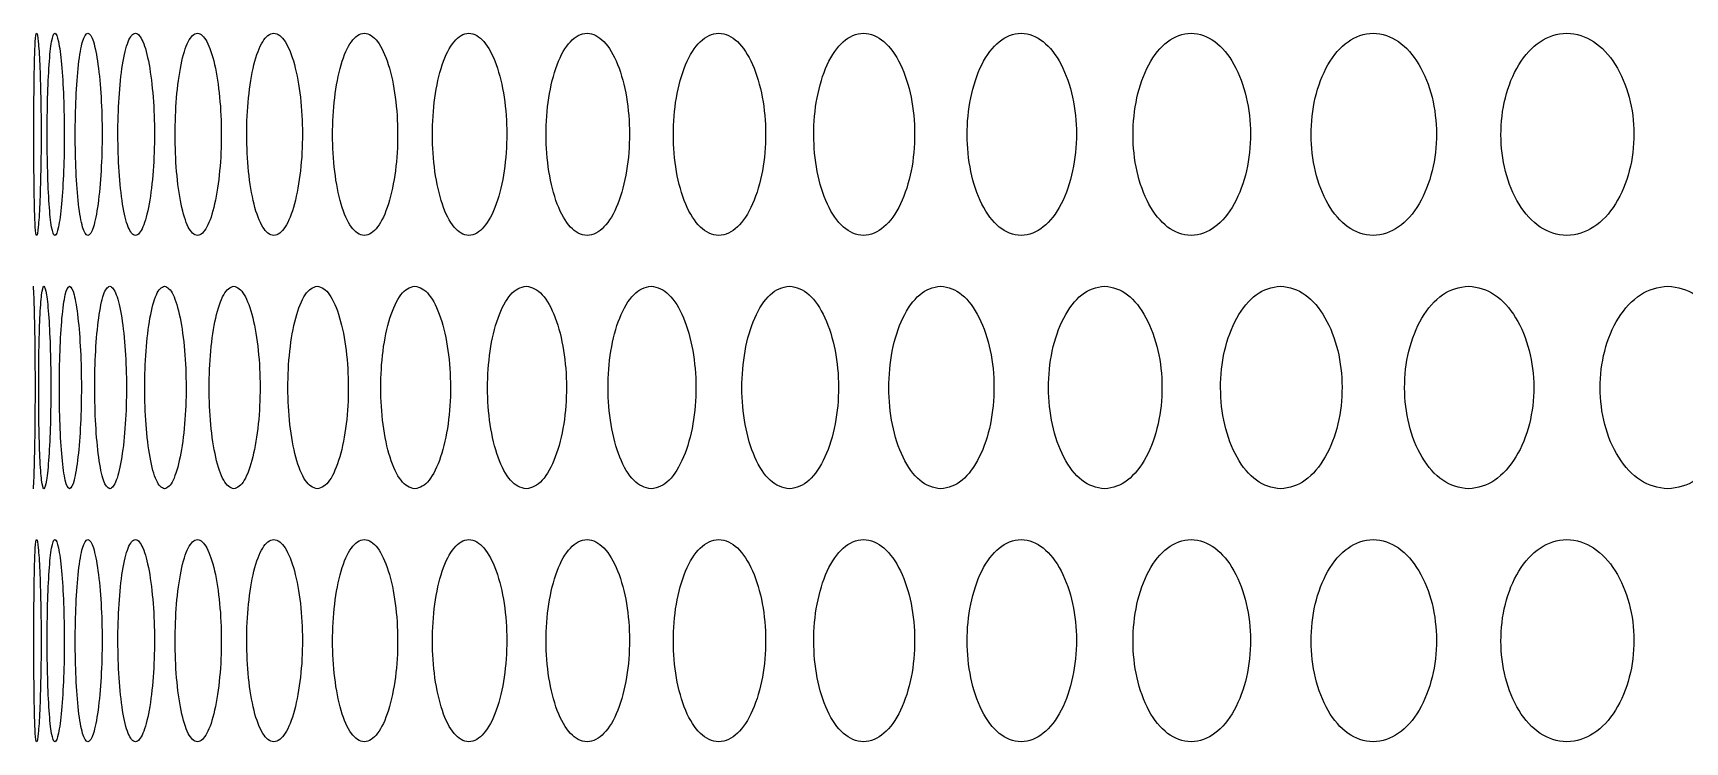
# Model space of a CAD drawing. Header units: millimetres. Extents: x 750 to 8479, y 2174 to 4333.
# Drawn here: x 1027.4 to 1092.7, y 2815.1 to 2843.1 of the extents above; entities that cross this region are included whole.
import ezdxf

# ---------------------------------------------------------------- set-up
doc = ezdxf.new("R2010")
doc.units = ezdxf.units.MM
doc.header["$LTSCALE"] = 153.67
doc.layers.add('02___PRT_ALL_AXES', color=7, linetype='CONTINUOUS')

msp = doc.modelspace()

# ---------------------------------------------------------------- linework, layer by layer
at = {"layer": '02___PRT_ALL_AXES', "color": 0, "linetype": 'Continuous'}
for points in [[(1027.5714, 2835.06591), (1027.55016, 2835.08775), (1027.51621, 2835.29974), (1027.4815, 2836.24269), (1027.46358, 2837.58256), (1027.45829, 2839.04925), (1027.46336, 2840.52312), (1027.48119, 2841.87762), (1027.51602, 2842.83075), (1027.55007, 2843.04428), (1027.5714, 2843.06591)], [(1027.5714, 2843.06591), (1027.59265, 2843.04407), (1027.63469, 2842.83209), (1027.69552, 2841.88914), (1027.73773, 2840.54927), (1027.75223, 2839.08257), (1027.73831, 2837.60871), (1027.69613, 2836.25421), (1027.63493, 2835.30107), (1027.59273, 2835.08754), (1027.5714, 2835.06591)], [(1028.29324, 2835.06591), (1028.24335, 2835.08775), (1028.15816, 2835.29974), (1028.059, 2836.24269), (1028.00051, 2837.58256), (1027.98186, 2839.04925), (1027.99975, 2840.52312), (1028.05807, 2841.87762), (1028.15769, 2842.83075), (1028.24314, 2843.04428), (1028.29324, 2843.06591)], [(1028.29324, 2843.06591), (1028.34313, 2843.04407), (1028.43639, 2842.83209), (1028.56159, 2841.88914), (1028.6443, 2840.54927), (1028.67214, 2839.08257), (1028.64542, 2837.60871), (1028.56282, 2836.25421), (1028.43692, 2835.30107), (1028.34333, 2835.08754), (1028.29324, 2835.06591)], [(1029.59524, 2835.06591), (1029.51682, 2835.08775), (1029.3806, 2835.29974), (1029.21722, 2836.24269), (1029.11829, 2837.58256), (1029.08632, 2839.04925), (1029.117, 2840.52312), (1029.21567, 2841.87762), (1029.37983, 2842.83075), (1029.5165, 2843.04428), (1029.59524, 2843.06591)], [(1029.59524, 2843.06591), (1029.67367, 2843.04407), (1029.81792, 2842.83209), (1030.0072, 2841.88914), (1030.13023, 2840.54927), (1030.17133, 2839.08257), (1030.13188, 2837.60871), (1030.00905, 2836.25421), (1029.81874, 2835.30107), (1029.67398, 2835.08754), (1029.59524, 2835.06591)], [(1031.47438, 2835.06591), (1031.36761, 2835.08775), (1031.18067, 2835.29974), (1030.95345, 2836.24269), (1030.81432, 2837.58256), (1030.76911, 2839.04925), (1030.81249, 2840.52312), (1030.95128, 2841.87762), (1031.17962, 2842.83075), (1031.36718, 2843.04428), (1031.47438, 2843.06591)], [(1031.47438, 2843.06591), (1031.58116, 2843.04407), (1031.77608, 2842.83209), (1032.029, 2841.88914), (1032.19204, 2840.54927), (1032.24632, 2839.08257), (1032.19422, 2837.60871), (1032.03146, 2836.25421), (1031.77718, 2835.30107), (1031.58158, 2835.08754), (1031.47438, 2835.06591)], [(1033.92629, 2835.06591), (1033.79142, 2835.08775), (1033.55418, 2835.29974), (1033.26366, 2836.24269), (1033.08465, 2837.58256), (1033.0263, 2839.04925), (1033.08229, 2840.52312), (1033.26088, 2841.87762), (1033.55285, 2842.83075), (1033.79087, 2843.04428), (1033.92629, 2843.06591)], [(1033.92629, 2843.06591), (1034.06116, 2843.04407), (1034.30629, 2842.83209), (1034.62226, 2841.88914), (1034.82495, 2840.54927), (1034.89227, 2839.08257), (1034.82765, 2837.60871), (1034.62533, 2836.25421), (1034.30767, 2835.30107), (1034.0617, 2835.08754), (1033.92629, 2835.06591)], [(1036.94524, 2835.06591), (1036.78258, 2835.08775), (1036.49561, 2835.29974), (1036.14246, 2836.24269), (1035.92398, 2837.58256), (1035.85263, 2839.04925), (1035.9211, 2840.52312), (1036.13907, 2841.87762), (1036.494, 2842.83075), (1036.78193, 2843.04428), (1036.94524, 2843.06591)], [(1036.94524, 2843.06591), (1037.10789, 2843.04407), (1037.40266, 2842.83209), (1037.78094, 2841.88914), (1038.0228, 2840.54927), (1038.10302, 2839.08257), (1038.02603, 2837.60871), (1037.78462, 2836.25421), (1037.40432, 2835.30107), (1037.10855, 2835.08754), (1036.94524, 2835.06591)], [(1040.52421, 2835.06591), (1040.33415, 2835.08775), (1039.9981, 2835.29974), (1039.58315, 2836.24269), (1039.32572, 2837.58256), (1039.24153, 2839.04925), (1039.32231, 2840.52312), (1039.57917, 2841.87762), (1039.99622, 2842.83075), (1040.33338, 2843.04428), (1040.52421, 2843.06591)], [(1040.52421, 2843.06591), (1040.71427, 2843.04407), (1041.05799, 2842.83209), (1041.4977, 2841.88914), (1041.77817, 2840.54927), (1041.87109, 2839.08257), (1041.78191, 2837.60871), (1041.50197, 2836.25421), (1041.05993, 2835.30107), (1040.71503, 2835.08754), (1040.52421, 2835.06591)], [(1044.65486, 2835.06591), (1044.43784, 2835.08775), (1044.05351, 2835.29974), (1043.57771, 2836.24269), (1043.28192, 2837.58256), (1043.1851, 2839.04925), (1043.27801, 2840.52312), (1043.57314, 2841.87762), (1044.05135, 2842.83075), (1044.43696, 2843.04428), (1044.65486, 2843.06591)], [(1044.65486, 2843.06591), (1044.87188, 2843.04407), (1045.26376, 2842.83209), (1045.76388, 2841.88914), (1046.08231, 2840.54927), (1046.18771, 2839.08257), (1046.08655, 2837.60871), (1045.76873, 2836.25421), (1045.26597, 2835.30107), (1044.87276, 2835.08754), (1044.65486, 2835.06591)], [(1049.32758, 2835.06591), (1049.08409, 2835.08775), (1048.65238, 2835.29974), (1048.11685, 2836.24269), (1047.78339, 2837.58256), (1047.67416, 2839.04925), (1047.77898, 2840.52312), (1048.1117, 2841.87762), (1048.64995, 2842.83075), (1049.08312, 2843.04428), (1049.32758, 2843.06591)], [(1049.32758, 2843.06591), (1049.57106, 2843.04407), (1050.01017, 2842.83209), (1050.56954, 2841.88914), (1050.92518, 2840.54927), (1051.04282, 2839.08257), (1050.92992, 2837.60871), (1050.57496, 2836.25421), (1050.01265, 2835.30107), (1049.57204, 2835.08754), (1049.32758, 2835.06591)], [(1054.53148, 2835.06591), (1054.2621, 2835.08775), (1053.784, 2835.29974), (1053.18999, 2836.24269), (1052.81964, 2837.58256), (1052.69825, 2839.04925), (1052.81474, 2840.52312), (1053.18427, 2841.87762), (1053.78131, 2842.83075), (1054.26102, 2843.04428), (1054.53148, 2843.06591)], [(1054.53148, 2843.06591), (1054.80085, 2843.04407), (1055.28618, 2842.83209), (1055.90349, 2841.88914), (1056.29551, 2840.54927), (1056.42512, 2839.08257), (1056.30073, 2837.60871), (1055.90947, 2836.25421), (1055.28891, 2835.30107), (1054.80194, 2835.08754), (1054.53148, 2835.06591)], [(1060.25444, 2835.06591), (1059.9598, 2835.08775), (1059.43643, 2835.29974), (1058.78531, 2836.24269), (1058.37893, 2837.58256), (1058.24567, 2839.04925), (1058.37355, 2840.52312), (1058.77905, 2841.87762), (1059.43349, 2842.83075), (1059.95862, 2843.04428), (1060.25444, 2843.06591)], [(1060.25444, 2843.06591), (1060.54908, 2843.04407), (1061.07949, 2842.83209), (1061.75331, 2841.88914), (1062.1808, 2840.54927), (1062.32207, 2839.08257), (1062.18649, 2837.60871), (1061.75983, 2836.25421), (1061.08248, 2835.30107), (1060.55026, 2835.08754), (1060.25444, 2835.06591)], [(1066.48314, 2835.06591), (1066.16392, 2835.08775), (1065.5965, 2835.29974), (1064.88979, 2836.24269), (1064.44833, 2837.58256), (1064.3035, 2839.04925), (1064.44249, 2840.52312), (1064.88299, 2841.87762), (1065.5933, 2842.83075), (1066.16264, 2843.04428), (1066.48314, 2843.06591)], [(1066.48314, 2843.06591), (1066.80235, 2843.04407), (1067.37661, 2842.83209), (1068.10537, 2841.88914), (1068.56734, 2840.54927), (1068.71995, 2839.08257), (1068.57349, 2837.60871), (1068.11242, 2836.25421), (1067.37985, 2835.30107), (1066.80364, 2835.08754), (1066.48314, 2835.06591)], [(1073.20306, 2835.06591), (1072.86001, 2835.08775), (1072.24986, 2835.29974), (1071.48921, 2836.24269), (1071.0137, 2837.58256), (1070.85764, 2839.04925), (1071.0074, 2840.52312), (1071.48189, 2841.87762), (1072.24642, 2842.83075), (1072.85863, 2843.04428), (1073.20306, 2843.06591)], [(1073.20306, 2843.06591), (1073.54611, 2843.04407), (1074.16289, 2842.83209), (1074.94488, 2841.88914), (1075.44025, 2840.54927), (1075.60384, 2839.08257), (1075.44684, 2837.60871), (1074.95244, 2836.25421), (1074.16636, 2835.30107), (1073.54749, 2835.08754), (1073.20306, 2835.06591)], [(1080.39857, 2835.06591), (1080.03248, 2835.08775), (1079.38102, 2835.29974), (1078.5682, 2836.24269), (1078.05974, 2837.58256), (1077.89282, 2839.04925), (1078.053, 2840.52312), (1078.56038, 2841.87762), (1079.37735, 2842.83075), (1080.03101, 2843.04428), (1080.39857, 2843.06591)], [(1080.39857, 2843.06591), (1080.76465, 2843.04407), (1081.4225, 2842.83209), (1082.25591, 2841.88914), (1082.78353, 2840.54927), (1082.95772, 2839.08257), (1082.79055, 2837.60871), (1082.26397, 2836.25421), (1081.42621, 2835.30107), (1080.76612, 2835.08754), (1080.39857, 2835.06591)], [(1088.05289, 2835.06591), (1087.66462, 2835.08775), (1086.97337, 2835.29974), (1086.11028, 2836.24269), (1085.57005, 2837.58256), (1085.39265, 2839.04925), (1085.56289, 2840.52312), (1086.10196, 2841.87762), (1086.96948, 2842.83075), (1087.66306, 2843.04428), (1088.05289, 2843.06591)], [(1088.05289, 2843.06591), (1088.44116, 2843.04407), (1089.13855, 2842.83209), (1090.02144, 2841.88914), (1090.58007, 2840.54927), (1090.76446, 2839.08257), (1090.5875, 2837.60871), (1090.02998, 2836.25421), (1089.14248, 2835.30107), (1088.44272, 2835.08754), (1088.05289, 2835.06591)], [(1027.42862, 2833.06591), (1027.43552, 2833.04407), (1027.45192, 2832.83209), (1027.4805, 2831.88914), (1027.50241, 2830.54927), (1027.51024, 2829.08257), (1027.50272, 2827.60871), (1027.48079, 2826.25421), (1027.45201, 2825.30107), (1027.43555, 2825.08754), (1027.42862, 2825.06591)], [(1027.85966, 2825.06591), (1027.82408, 2825.08775), (1027.7645, 2825.29974), (1027.69755, 2826.24269), (1027.65933, 2827.58256), (1027.64735, 2829.04925), (1027.65884, 2830.52312), (1027.69692, 2831.87762), (1027.76417, 2832.83075), (1027.82394, 2833.04428), (1027.85966, 2833.06591)], [(1027.85966, 2833.06591), (1027.89524, 2833.04407), (1027.96291, 2832.83209), (1028.05595, 2831.88914), (1028.11844, 2830.54927), (1028.13961, 2829.08257), (1028.11928, 2827.60871), (1028.05688, 2826.25421), (1027.9633, 2825.30107), (1027.89538, 2825.08754), (1027.85966, 2825.06591)], [(1028.87188, 2825.06591), (1028.8077, 2825.08775), (1028.69696, 2825.29974), (1028.56566, 2826.24269), (1028.48693, 2827.58256), (1028.46161, 2829.04925), (1028.4859, 2830.52312), (1028.56441, 2831.87762), (1028.69634, 2832.83075), (1028.80744, 2833.04428), (1028.87188, 2833.06591)], [(1028.87188, 2833.06591), (1028.93605, 2833.04407), (1029.05485, 2832.83209), (1029.21213, 2831.88914), (1029.31503, 2830.54927), (1029.34951, 2829.08257), (1029.31642, 2827.60871), (1029.21367, 2826.25421), (1029.05552, 2825.30107), (1028.93631, 2825.08754), (1028.87188, 2825.06591)], [(1030.46291, 2825.06591), (1030.37029, 2825.08775), (1030.20866, 2825.29974), (1030.01331, 2826.24269), (1029.89424, 2827.58256), (1029.85564, 2829.04925), (1029.89268, 2830.52312), (1030.01144, 2831.87762), (1030.20775, 2832.83075), (1030.36992, 2833.04428), (1030.46291, 2833.06591)], [(1030.46291, 2833.06591), (1030.55554, 2833.04407), (1030.72518, 2832.83209), (1030.94634, 2831.88914), (1031.08942, 2830.54927), (1031.13712, 2829.08257), (1031.09133, 2827.60871), (1030.9485, 2826.25421), (1030.72614, 2825.30107), (1030.55591, 2825.08754), (1030.46291, 2825.06591)], [(1032.62907, 2825.06591), (1032.50821, 2825.08775), (1032.29606, 2825.29974), (1032.03712, 2826.24269), (1031.878, 2827.58256), (1031.8262, 2829.04925), (1031.8759, 2830.52312), (1032.03464, 2831.87762), (1032.29486, 2832.83075), (1032.50772, 2833.04428), (1032.62907, 2833.06591)], [(1032.62907, 2833.06591), (1032.74992, 2833.04407), (1032.97001, 2832.83209), (1033.25454, 2831.88914), (1033.43746, 2830.54927), (1033.49828, 2829.08257), (1033.43991, 2827.60871), (1033.25731, 2826.25421), (1032.97125, 2825.30107), (1032.75041, 2825.08754), (1032.62907, 2825.06591)], [(1035.36529, 2825.06591), (1035.21648, 2825.08775), (1034.9543, 2825.29974), (1034.63238, 2826.24269), (1034.43357, 2827.58256), (1034.3687, 2829.04925), (1034.43095, 2830.52312), (1034.62929, 2831.87762), (1034.95283, 2832.83075), (1035.21588, 2833.04428), (1035.36529, 2833.06591)], [(1035.36529, 2833.06591), (1035.51409, 2833.04407), (1035.78412, 2832.83209), (1036.13135, 2831.88914), (1036.35369, 2830.54927), (1036.42748, 2829.08257), (1036.35666, 2827.60871), (1036.13472, 2826.25421), (1035.78565, 2825.30107), (1035.51469, 2825.08754), (1035.36529, 2825.06591)], [(1038.66521, 2825.06591), (1038.4888, 2825.08775), (1038.1772, 2825.29974), (1037.79304, 2826.24269), (1037.55501, 2827.58256), (1037.47723, 2829.04925), (1037.55187, 2830.52312), (1037.78935, 2831.87762), (1038.17545, 2832.83075), (1038.48809, 2833.04428), (1038.66521, 2833.06591)], [(1038.66521, 2833.06591), (1038.84162, 2833.04407), (1039.16096, 2832.83209), (1039.57008, 2831.88914), (1039.83132, 2830.54927), (1039.91791, 2829.08257), (1039.8348, 2827.60871), (1039.57405, 2826.25421), (1039.16276, 2825.30107), (1038.84233, 2825.08754), (1038.66521, 2825.06591)], [(1042.52114, 2825.06591), (1042.31754, 2825.08775), (1041.95725, 2825.29974), (1041.51175, 2826.24269), (1041.23506, 2827.58256), (1041.14453, 2829.04925), (1041.2314, 2830.52312), (1041.50747, 2831.87762), (1041.95523, 2832.83075), (1042.31672, 2833.04428), (1042.52114, 2833.06591)], [(1042.52114, 2833.06591), (1042.72475, 2833.04407), (1043.09265, 2832.83209), (1043.56271, 2831.88914), (1043.86224, 2830.54927), (1043.96143, 2829.08257), (1043.86624, 2827.60871), (1043.56727, 2826.25421), (1043.09472, 2825.30107), (1042.72557, 2825.08754), (1042.52114, 2825.06591)], [(1046.92411, 2825.06591), (1046.69379, 2825.08775), (1046.28565, 2825.29974), (1045.77984, 2826.24269), (1045.46513, 2827.58256), (1045.36207, 2829.04925), (1045.46096, 2830.52312), (1045.77498, 2831.87762), (1046.28336, 2832.83075), (1046.69286, 2833.04428), (1046.92411, 2833.06591)], [(1046.92411, 2833.06591), (1047.15443, 2833.04407), (1047.57004, 2832.83209), (1048.09995, 2831.88914), (1048.43708, 2830.54927), (1048.54863, 2829.08257), (1048.44157, 2827.60871), (1048.10508, 2826.25421), (1047.57239, 2825.30107), (1047.15536, 2825.08754), (1046.92411, 2825.06591)], [(1051.86386, 2825.06591), (1051.60736, 2825.08775), (1051.15232, 2825.29974), (1050.58738, 2826.24269), (1050.23537, 2827.58256), (1050.12002, 2829.04925), (1050.23071, 2830.52312), (1050.58195, 2831.87762), (1051.14976, 2832.83075), (1051.60632, 2833.04428), (1051.86386, 2833.06591)], [(1051.86386, 2833.06591), (1052.12036, 2833.04407), (1052.58271, 2832.83209), (1053.17123, 2831.88914), (1053.54517, 2830.54927), (1053.66883, 2829.08257), (1053.55015, 2827.60871), (1053.17693, 2826.25421), (1052.58532, 2825.30107), (1052.12139, 2825.08754), (1051.86386, 2825.06591)], [(1057.32888, 2825.06591), (1057.04679, 2825.08775), (1056.54591, 2825.29974), (1055.92316, 2826.24269), (1055.53469, 2827.58256), (1055.40732, 2829.04925), (1055.52954, 2830.52312), (1055.91717, 2831.87762), (1056.54309, 2832.83075), (1057.04566, 2833.04428), (1057.32888, 2833.06591)], [(1057.32888, 2833.06591), (1057.61097, 2833.04407), (1058.11899, 2832.83209), (1058.76474, 2831.88914), (1059.17462, 2830.54927), (1059.3101, 2829.08257), (1059.18007, 2827.60871), (1058.77099, 2826.25421), (1058.12185, 2825.30107), (1057.6121, 2825.08754), (1057.32888, 2825.06591)], [(1063.30645, 2825.06591), (1062.99943, 2825.08775), (1062.45388, 2825.29974), (1061.77477, 2826.24269), (1061.35073, 2827.58256), (1061.21164, 2829.04925), (1061.34511, 2830.52312), (1061.76823, 2831.87762), (1062.45081, 2832.83075), (1062.9982, 2833.04428), (1063.30645, 2833.06591)], [(1063.30645, 2833.06591), (1063.61347, 2833.04407), (1064.16596, 2832.83209), (1064.86745, 2831.88914), (1065.31231, 2830.54927), (1065.4593, 2829.08257), (1065.31824, 2827.60871), (1064.87424, 2826.25421), (1064.16908, 2825.30107), (1063.6147, 2825.08754), (1063.30645, 2825.06591)], [(1069.78265, 2825.06591), (1069.45142, 2825.08775), (1068.86246, 2825.29974), (1068.12857, 2826.24269), (1067.66995, 2827.58256), (1067.51946, 2829.04925), (1067.66387, 2830.52312), (1068.12151, 2831.87762), (1068.85914, 2832.83075), (1069.45009, 2833.04428), (1069.78265, 2833.06591)], [(1069.78265, 2833.06591), (1070.11388, 2833.04407), (1070.70957, 2832.83209), (1071.46516, 2831.88914), (1071.94397, 2830.54927), (1072.10211, 2829.08257), (1071.95034, 2827.60871), (1071.47247, 2826.25421), (1070.71293, 2825.30107), (1070.11521, 2825.08754), (1069.78265, 2825.06591)], [(1076.74239, 2825.06591), (1076.38772, 2825.08775), (1075.75672, 2825.29974), (1074.96977, 2826.24269), (1074.47764, 2827.58256), (1074.31609, 2829.04925), (1074.47111, 2830.52312), (1074.96219, 2831.87762), (1075.75317, 2832.83075), (1076.38629, 2833.04428), (1076.74239, 2833.06591)], [(1076.74239, 2833.06591), (1077.09706, 2833.04407), (1077.73456, 2832.83209), (1078.54249, 2831.88914), (1079.05413, 2830.54927), (1079.22307, 2829.08257), (1079.06094, 2827.60871), (1078.55031, 2826.25421), (1077.73815, 2825.30107), (1077.09849, 2825.08754), (1076.74239, 2825.06591)], [(1084.16946, 2825.06591), (1083.79218, 2825.08775), (1083.12062, 2825.29974), (1082.28243, 2826.24269), (1081.75793, 2827.58256), (1081.58572, 2829.04925), (1081.75098, 2830.52312), (1082.27435, 2831.87762), (1083.11684, 2832.83075), (1083.79066, 2833.04428), (1084.16946, 2833.06591)], [(1084.16946, 2833.06591), (1084.54675, 2833.04407), (1085.22457, 2832.83209), (1086.08297, 2831.88914), (1086.62625, 2830.54927), (1086.80559, 2829.08257), (1086.63348, 2827.60871), (1086.09127, 2826.25421), (1085.22839, 2825.30107), (1084.54827, 2825.08754), (1084.16946, 2825.06591)], [(1092.04658, 2825.06591), (1091.64756, 2825.08775), (1090.937, 2825.29974), (1090.04952, 2826.24269), (1089.49389, 2827.58256), (1089.3114, 2829.04925), (1089.48652, 2830.52312), (1090.04097, 2831.87762), (1090.933, 2832.83075), (1091.64595, 2833.04428), (1092.04658, 2833.06591)], [(1092.04658, 2833.06591), (1092.4456, 2833.04407), (1093.16217, 2832.83209), (1094.06902, 2831.88914), (1094.64269, 2830.54927), (1094.83201, 2829.08257), (1094.65032, 2827.60871), (1094.0778, 2826.25421), (1093.16621, 2825.30107), (1092.44721, 2825.08754), (1092.04658, 2825.06591)], [(1027.5714, 2815.06591), (1027.55016, 2815.08775), (1027.51621, 2815.29974), (1027.4815, 2816.24269), (1027.46358, 2817.58256), (1027.45829, 2819.04925), (1027.46336, 2820.52312), (1027.48119, 2821.87762), (1027.51602, 2822.83075), (1027.55007, 2823.04428), (1027.5714, 2823.06591)], [(1027.5714, 2823.06591), (1027.59265, 2823.04407), (1027.63469, 2822.83209), (1027.69552, 2821.88914), (1027.73773, 2820.54927), (1027.75223, 2819.08257), (1027.73831, 2817.60871), (1027.69613, 2816.25421), (1027.63493, 2815.30107), (1027.59273, 2815.08754), (1027.5714, 2815.06591)], [(1028.29324, 2815.06591), (1028.24335, 2815.08775), (1028.15816, 2815.29974), (1028.059, 2816.24269), (1028.00051, 2817.58256), (1027.98186, 2819.04925), (1027.99975, 2820.52312), (1028.05807, 2821.87762), (1028.15769, 2822.83075), (1028.24314, 2823.04428), (1028.29324, 2823.06591)], [(1028.29324, 2823.06591), (1028.34313, 2823.04407), (1028.43639, 2822.83209), (1028.56159, 2821.88914), (1028.6443, 2820.54927), (1028.67214, 2819.08257), (1028.64542, 2817.60871), (1028.56282, 2816.25421), (1028.43692, 2815.30107), (1028.34333, 2815.08754), (1028.29324, 2815.06591)], [(1029.59524, 2815.06591), (1029.51682, 2815.08775), (1029.3806, 2815.29974), (1029.21722, 2816.24269), (1029.11829, 2817.58256), (1029.08632, 2819.04925), (1029.117, 2820.52312), (1029.21567, 2821.87762), (1029.37983, 2822.83075), (1029.5165, 2823.04428), (1029.59524, 2823.06591)], [(1029.59524, 2823.06591), (1029.67367, 2823.04407), (1029.81792, 2822.83209), (1030.0072, 2821.88914), (1030.13023, 2820.54927), (1030.17133, 2819.08257), (1030.13188, 2817.60871), (1030.00905, 2816.25421), (1029.81874, 2815.30107), (1029.67398, 2815.08754), (1029.59524, 2815.06591)], [(1031.47438, 2815.06591), (1031.36761, 2815.08775), (1031.18067, 2815.29974), (1030.95345, 2816.24269), (1030.81432, 2817.58256), (1030.76911, 2819.04925), (1030.81249, 2820.52312), (1030.95128, 2821.87762), (1031.17962, 2822.83075), (1031.36718, 2823.04428), (1031.47438, 2823.06591)], [(1031.47438, 2823.06591), (1031.58116, 2823.04407), (1031.77608, 2822.83209), (1032.029, 2821.88914), (1032.19204, 2820.54927), (1032.24632, 2819.08257), (1032.19422, 2817.60871), (1032.03146, 2816.25421), (1031.77718, 2815.30107), (1031.58158, 2815.08754), (1031.47438, 2815.06591)], [(1033.92629, 2815.06591), (1033.79142, 2815.08775), (1033.55418, 2815.29974), (1033.26366, 2816.24269), (1033.08465, 2817.58256), (1033.0263, 2819.04925), (1033.08229, 2820.52312), (1033.26088, 2821.87762), (1033.55285, 2822.83075), (1033.79087, 2823.04428), (1033.92629, 2823.06591)], [(1033.92629, 2823.06591), (1034.06116, 2823.04407), (1034.30629, 2822.83209), (1034.62226, 2821.88914), (1034.82495, 2820.54927), (1034.89227, 2819.08257), (1034.82765, 2817.60871), (1034.62533, 2816.25421), (1034.30767, 2815.30107), (1034.0617, 2815.08754), (1033.92629, 2815.06591)], [(1036.94524, 2815.06591), (1036.78258, 2815.08775), (1036.49561, 2815.29974), (1036.14246, 2816.24269), (1035.92398, 2817.58256), (1035.85263, 2819.04925), (1035.9211, 2820.52312), (1036.13907, 2821.87762), (1036.494, 2822.83075), (1036.78193, 2823.04428), (1036.94524, 2823.06591)], [(1036.94524, 2823.06591), (1037.10789, 2823.04407), (1037.40266, 2822.83209), (1037.78094, 2821.88914), (1038.0228, 2820.54927), (1038.10302, 2819.08257), (1038.02603, 2817.60871), (1037.78462, 2816.25421), (1037.40432, 2815.30107), (1037.10855, 2815.08754), (1036.94524, 2815.06591)], [(1040.52421, 2815.06591), (1040.33415, 2815.08775), (1039.9981, 2815.29974), (1039.58315, 2816.24269), (1039.32572, 2817.58256), (1039.24153, 2819.04925), (1039.32231, 2820.52312), (1039.57917, 2821.87762), (1039.99622, 2822.83075), (1040.33338, 2823.04428), (1040.52421, 2823.06591)], [(1040.52421, 2823.06591), (1040.71427, 2823.04407), (1041.05799, 2822.83209), (1041.4977, 2821.88914), (1041.77817, 2820.54927), (1041.87109, 2819.08257), (1041.78191, 2817.60871), (1041.50197, 2816.25421), (1041.05993, 2815.30107), (1040.71503, 2815.08754), (1040.52421, 2815.06591)], [(1044.65486, 2815.06591), (1044.43784, 2815.08775), (1044.05351, 2815.29974), (1043.57771, 2816.24269), (1043.28192, 2817.58256), (1043.1851, 2819.04925), (1043.27801, 2820.52312), (1043.57314, 2821.87762), (1044.05135, 2822.83075), (1044.43696, 2823.04428), (1044.65486, 2823.06591)], [(1044.65486, 2823.06591), (1044.87188, 2823.04407), (1045.26376, 2822.83209), (1045.76388, 2821.88914), (1046.08231, 2820.54927), (1046.18771, 2819.08257), (1046.08655, 2817.60871), (1045.76873, 2816.25421), (1045.26597, 2815.30107), (1044.87276, 2815.08754), (1044.65486, 2815.06591)], [(1049.32758, 2815.06591), (1049.08409, 2815.08775), (1048.65238, 2815.29974), (1048.11685, 2816.24269), (1047.78339, 2817.58256), (1047.67416, 2819.04925), (1047.77898, 2820.52312), (1048.1117, 2821.87762), (1048.64995, 2822.83075), (1049.08312, 2823.04428), (1049.32758, 2823.06591)], [(1049.32758, 2823.06591), (1049.57106, 2823.04407), (1050.01017, 2822.83209), (1050.56954, 2821.88914), (1050.92518, 2820.54927), (1051.04282, 2819.08257), (1050.92992, 2817.60871), (1050.57496, 2816.25421), (1050.01265, 2815.30107), (1049.57204, 2815.08754), (1049.32758, 2815.06591)], [(1054.53148, 2815.06591), (1054.2621, 2815.08775), (1053.784, 2815.29974), (1053.18999, 2816.24269), (1052.81964, 2817.58256), (1052.69825, 2819.04925), (1052.81474, 2820.52312), (1053.18427, 2821.87762), (1053.78131, 2822.83075), (1054.26102, 2823.04428), (1054.53148, 2823.06591)], [(1054.53148, 2823.06591), (1054.80085, 2823.04407), (1055.28618, 2822.83209), (1055.90349, 2821.88914), (1056.29551, 2820.54927), (1056.42512, 2819.08257), (1056.30073, 2817.60871), (1055.90947, 2816.25421), (1055.28891, 2815.30107), (1054.80194, 2815.08754), (1054.53148, 2815.06591)], [(1060.25444, 2815.06591), (1059.9598, 2815.08775), (1059.43643, 2815.29974), (1058.78531, 2816.24269), (1058.37893, 2817.58256), (1058.24567, 2819.04925), (1058.37355, 2820.52312), (1058.77905, 2821.87762), (1059.43349, 2822.83075), (1059.95862, 2823.04428), (1060.25444, 2823.06591)], [(1060.25444, 2823.06591), (1060.54908, 2823.04407), (1061.07949, 2822.83209), (1061.75331, 2821.88914), (1062.1808, 2820.54927), (1062.32207, 2819.08257), (1062.18649, 2817.60871), (1061.75983, 2816.25421), (1061.08248, 2815.30107), (1060.55026, 2815.08754), (1060.25444, 2815.06591)], [(1066.48314, 2815.06591), (1066.16392, 2815.08775), (1065.5965, 2815.29974), (1064.88979, 2816.24269), (1064.44833, 2817.58256), (1064.3035, 2819.04925), (1064.44249, 2820.52312), (1064.88299, 2821.87762), (1065.5933, 2822.83075), (1066.16264, 2823.04428), (1066.48314, 2823.06591)], [(1066.48314, 2823.06591), (1066.80235, 2823.04407), (1067.37661, 2822.83209), (1068.10537, 2821.88914), (1068.56734, 2820.54927), (1068.71995, 2819.08257), (1068.57349, 2817.60871), (1068.11242, 2816.25421), (1067.37985, 2815.30107), (1066.80364, 2815.08754), (1066.48314, 2815.06591)], [(1073.20306, 2815.06591), (1072.86001, 2815.08775), (1072.24986, 2815.29974), (1071.48921, 2816.24269), (1071.0137, 2817.58256), (1070.85764, 2819.04925), (1071.0074, 2820.52312), (1071.48189, 2821.87762), (1072.24642, 2822.83075), (1072.85863, 2823.04428), (1073.20306, 2823.06591)], [(1073.20306, 2823.06591), (1073.54611, 2823.04407), (1074.16289, 2822.83209), (1074.94488, 2821.88914), (1075.44025, 2820.54927), (1075.60384, 2819.08257), (1075.44684, 2817.60871), (1074.95244, 2816.25421), (1074.16636, 2815.30107), (1073.54749, 2815.08754), (1073.20306, 2815.06591)], [(1080.39857, 2815.06591), (1080.03248, 2815.08775), (1079.38102, 2815.29974), (1078.5682, 2816.24269), (1078.05974, 2817.58256), (1077.89282, 2819.04925), (1078.053, 2820.52312), (1078.56038, 2821.87762), (1079.37735, 2822.83075), (1080.03101, 2823.04428), (1080.39857, 2823.06591)], [(1080.39857, 2823.06591), (1080.76465, 2823.04407), (1081.4225, 2822.83209), (1082.25591, 2821.88914), (1082.78353, 2820.54927), (1082.95772, 2819.08257), (1082.79055, 2817.60871), (1082.26397, 2816.25421), (1081.42621, 2815.30107), (1080.76612, 2815.08754), (1080.39857, 2815.06591)], [(1088.05289, 2815.06591), (1087.66462, 2815.08775), (1086.97337, 2815.29974), (1086.11028, 2816.24269), (1085.57005, 2817.58256), (1085.39265, 2819.04925), (1085.56289, 2820.52312), (1086.10196, 2821.87762), (1086.96948, 2822.83075), (1087.66306, 2823.04428), (1088.05289, 2823.06591)], [(1088.05289, 2823.06591), (1088.44116, 2823.04407), (1089.13855, 2822.83209), (1090.02144, 2821.88914), (1090.58007, 2820.54927), (1090.76446, 2819.08257), (1090.5875, 2817.60871), (1090.02998, 2816.25421), (1089.14248, 2815.30107), (1088.44272, 2815.08754), (1088.05289, 2815.06591)]]:
    msp.add_open_spline(points, degree=3, dxfattribs=at)

doc.saveas('drawing.dxf')
